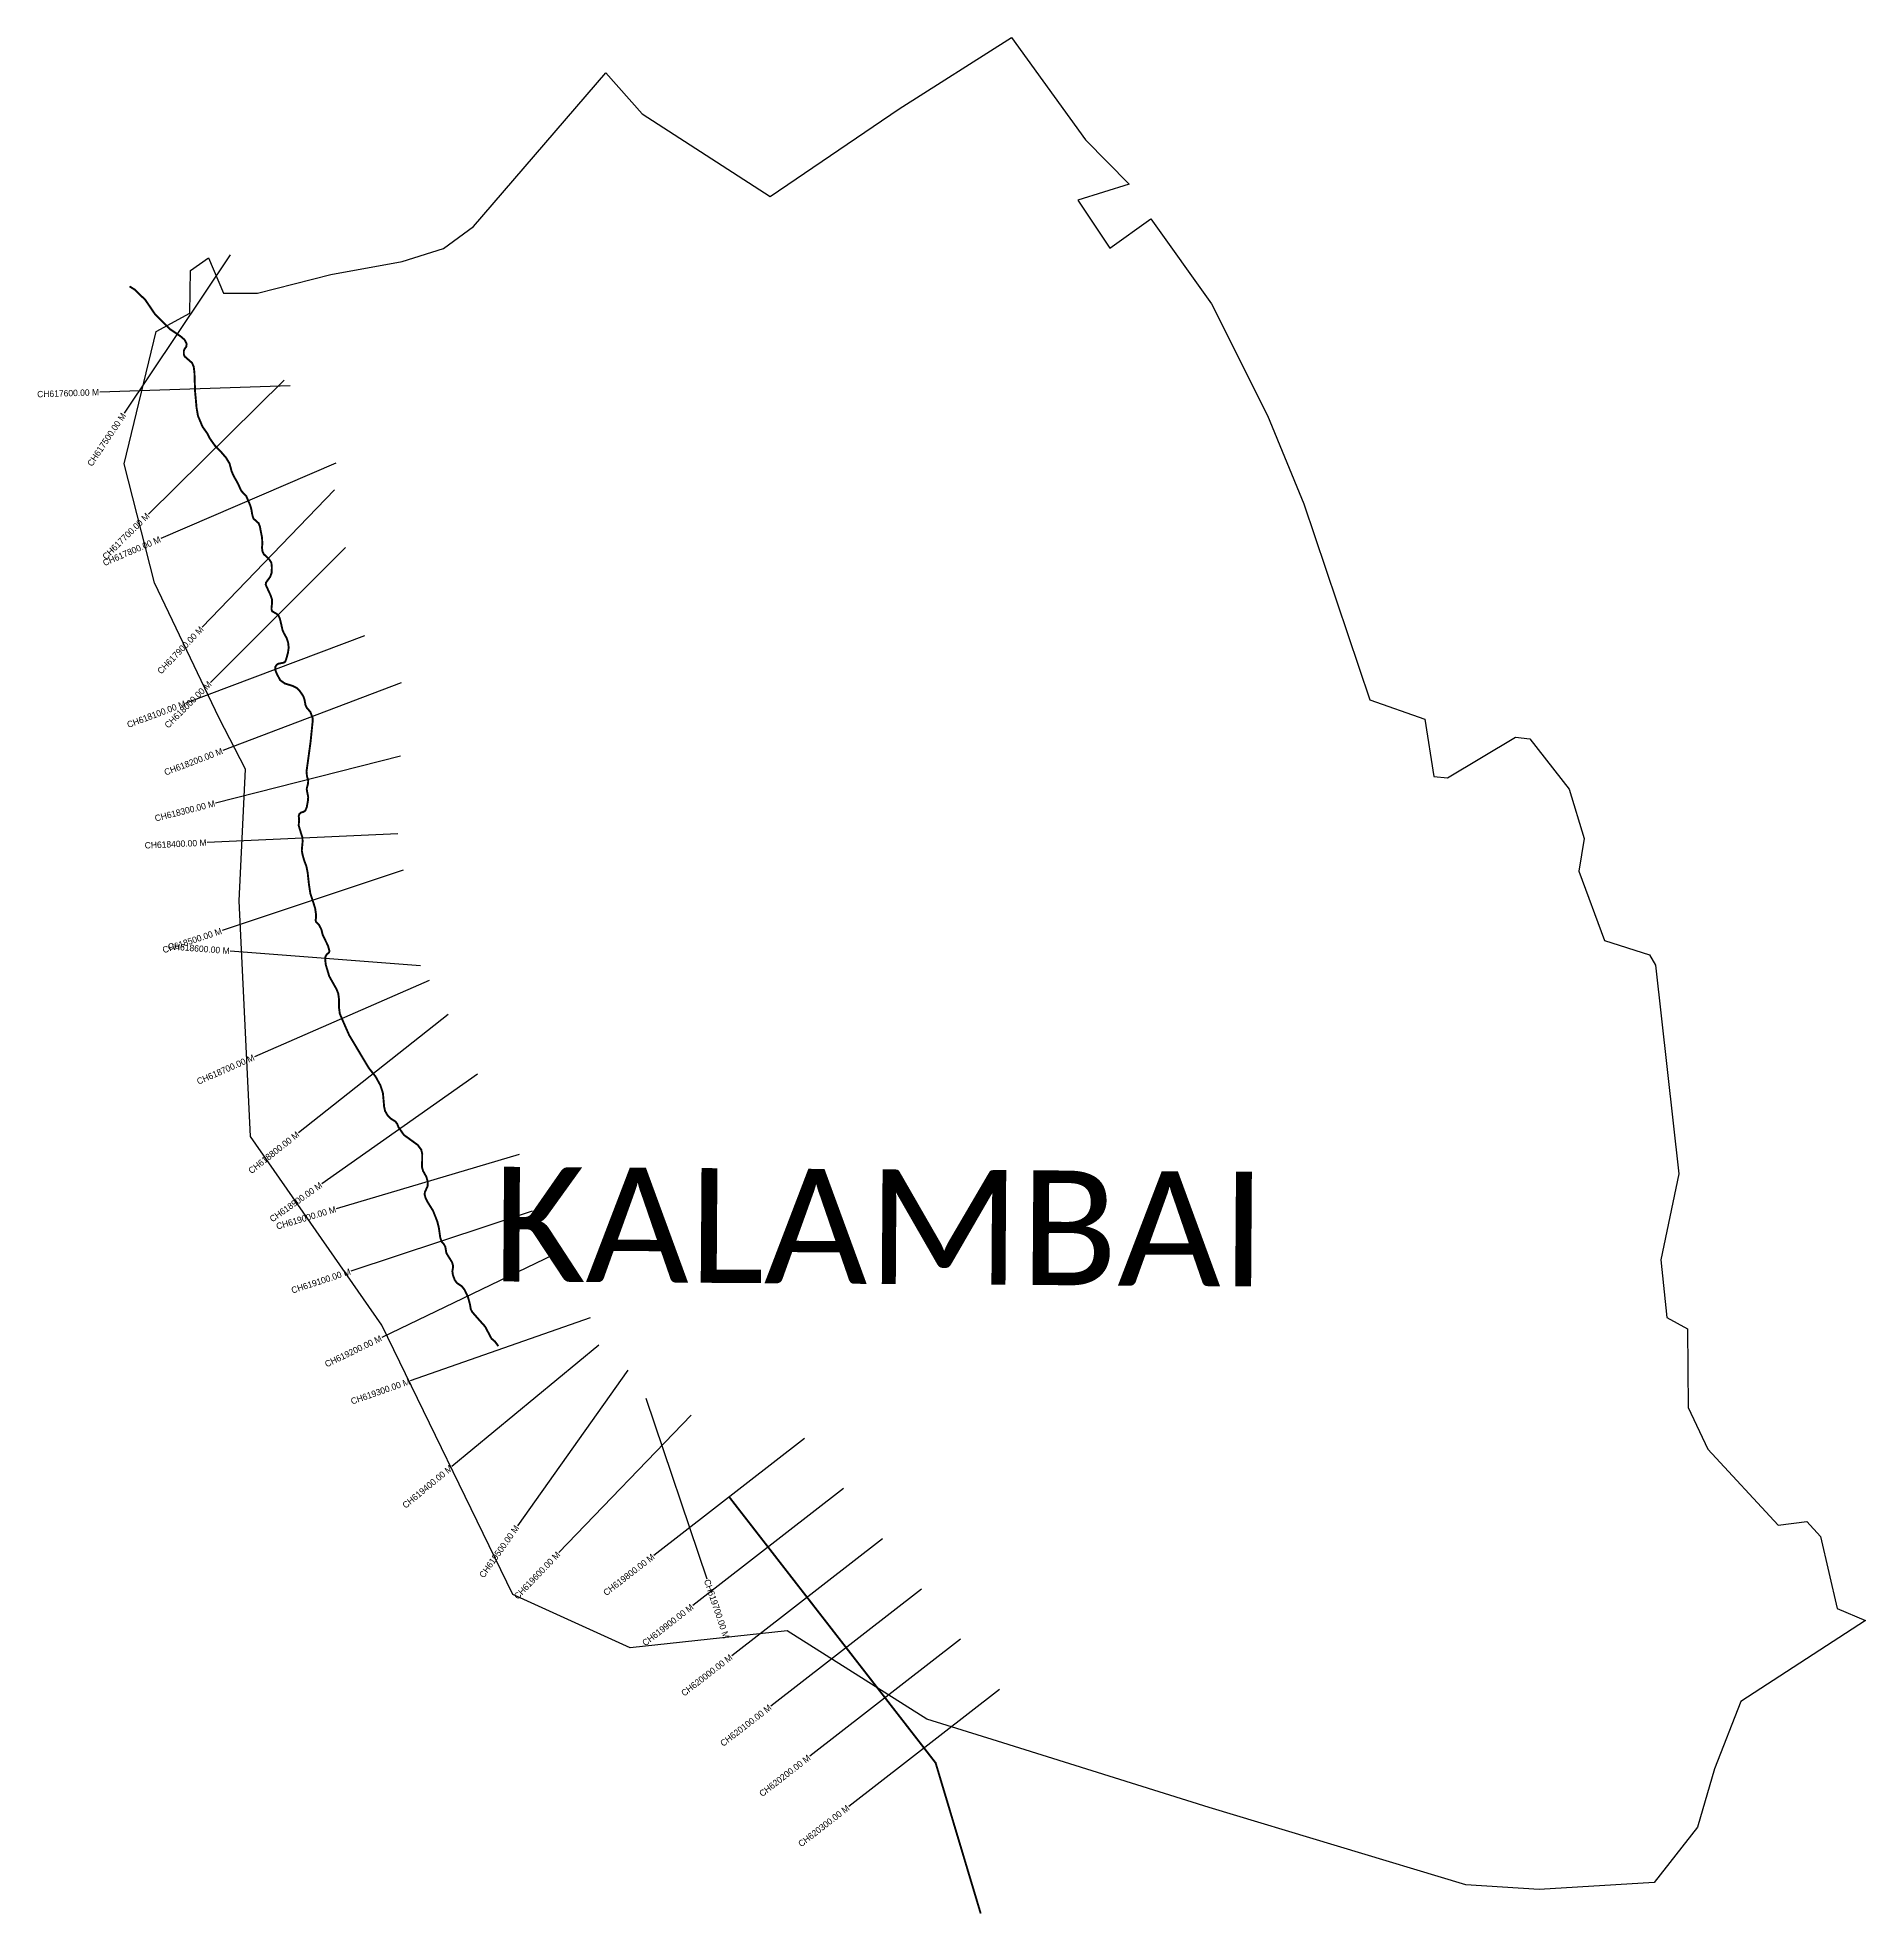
# Model space of a CAD drawing. Header units: metres. Extents: x 323177 to 326052, y 1818223 to 1821175.
import ezdxf
from ezdxf.enums import TextEntityAlignment as Align

# ---------------------------------------------------------------- set-up
doc = ezdxf.new("R2010")
doc.units = ezdxf.units.M
for name, color, linetype in [('CS', 134, 'Continuous'), ('CSMark', 6, 'Continuous'), ('NATURALLY PROTECTED', 3, 'Continuous'), ('VILLAGE NAME', 250, 'Continuous')]:
    doc.layers.add(name, color=color, linetype=linetype)

msp = doc.modelspace()

# ---------------------------------------------------------------- linework, layer by layer
at = {"color": 3}
msp.add_lwpolyline([(323417.3, 1820809), (323445.8, 1820828.7), (323468.9, 1820773.3), (323522.5, 1820773.3), (323637.8, 1820802.8), (323750.1, 1820823.2), (323815.4, 1820843.6), (323862.6, 1820878.1), (324070.5, 1821119.8), (324127.9, 1821055.5), (324329.2, 1820925.4), (324532.1, 1821063.4), (324708.5, 1821175.4), (324825.1, 1821014.3), (324893.5, 1820945), (324812.8, 1820919.8), (324863, 1820843.9), (324927.8, 1820890.1), (325023.2, 1820756.5), (325111, 1820580.9), (325168.5, 1820441.9), (325272, 1820133.5), (325358.4, 1820103.5), (325372.9, 1820013.3), (325394.3, 1820011.2), (325501.3, 1820074.9), (325523.9, 1820072.2), (325585.9, 1819993.2), (325609.3, 1819915.8), (325600.8, 1819864.3), (325641.4, 1819755.1), (325711.9, 1819732.6), (325721.2, 1819716.2), (325758.3, 1819388.4), (325729.9, 1819253.2), (325739, 1819162.2), (325771.6, 1819144.7), (325772.9, 1819020.9), (325803.7, 1818955), (325914.5, 1818835.8), (325959.6, 1818841.5), (325980.8, 1818817.7), (326007, 1818704.6), (326051.7, 1818686), (325855.6, 1818558.3), (325814, 1818452.3), (325787.5, 1818360.6), (325719.3, 1818273.7), (325538.3, 1818262.7), (325422.9, 1818269.9), (325019.5, 1818391.9), (324686.3, 1818496.2), (324575.6, 1818530.8), (324355.9, 1818669.3), (324109, 1818643), (323924.4, 1818726.9), (323718, 1819150.4), (323511.7, 1819447.2), (323494, 1819817.5), (323503.8, 1820024.9), (323462.1, 1820104.9), (323360.4, 1820317.6), (323312.9, 1820504.7), (323363, 1820712.9), (323416.3, 1820741.7), (323417.3, 1820809)], dxfattribs=at)
at = {"layer": 'CS'}
for p, q in [((323479.9, 1820833.7), (323313, 1820584.5)), ((323574.2, 1820627.8), (323274.4, 1820617.7)), ((323564.8, 1820636.6), (323351.1, 1820426)), ((323646, 1820505.8), (323370.4, 1820387.3)), ((323643.9, 1820463.9), (323435.8, 1820247.8)), ((323660.8, 1820373.1), (323448.5, 1820161.2)), ((323690.7, 1820234.4), (323410, 1820128.7)), ((323748.8, 1820160.6), (323468.3, 1820054.2)), ((323747.3, 1820045.4), (323456.5, 1819971.3)), ((323743.1, 1819923.1), (323443.5, 1819909.3)), ((323751.5, 1819865.9), (323466.9, 1819770.9)), ((323778.8, 1819715.5), (323479.7, 1819738.7)), ((323792.8, 1819692.5), (323518, 1819572.3)), ((323822.4, 1819638.9), (323587.2, 1819452.6)), ((323868.9, 1819545.2), (323623.6, 1819372.5)), ((323934.2, 1819418.6), (323646.6, 1819333.3)), ((323954.4, 1819329.4), (323669.5, 1819235.4)), ((323988.4, 1819260.7), (323718, 1819130.8)), ((324045.8, 1819161.7), (323762.6, 1819062.5)), ((324059.5, 1819118.9), (323828.2, 1818927.9)), ((324105.2, 1819079.4), (323931.5, 1818834.9)), ((324133.3, 1819035.5), (324229.1, 1818751.2)), ((324204.6, 1819008.8), (323996.7, 1818792.6)), ((324382.8, 1818972.2), (324145.9, 1818788.2)), ((324444.2, 1818893.2), (324207.2, 1818709.2)), ((324505.5, 1818814.2), (324268.5, 1818630.2)), ((324566.8, 1818735.2), (324329.8, 1818551.2)), ((324628.1, 1818656.2), (324391.2, 1818472.2)), ((324689.5, 1818577.2), (324452.5, 1818393.2))]:
    msp.add_line(p, q, dxfattribs=at)
at = {"layer": 'NATURALLY PROTECTED', "color": 2, "const_width": 3, "flags": 128}
for points in [[(323321.4, 1820784), (323329.2, 1820779.1), (323346.1, 1820762.9), (323361.1, 1820740.8), (323374.5, 1820727.2), (323384.4, 1820717.2), (323396.5, 1820709), (323402.4, 1820704.9), (323407.8, 1820700.2), (323409.8, 1820696.7), (323411.2, 1820693.3), (323410.5, 1820688.9), (323408, 1820685.7), (323406.7, 1820682.5), (323406.7, 1820677.3), (323408.1, 1820673.8), (323413.6, 1820669), (323419.6, 1820663.8), (323422.3, 1820657.8), (323423.5, 1820647.7), (323424.1, 1820629.5), (323424.4, 1820619.3), (323425.6, 1820606.4), (323426.8, 1820593), (323429, 1820580.4), (323436.1, 1820563.4), (323443.3, 1820553.3), (323447.3, 1820545.4), (323455.4, 1820533.9), (323464.5, 1820524.6), (323473.2, 1820514.5), (323478.7, 1820505.4), (323481.9, 1820493.3), (323484.7, 1820486.7), (323492.1, 1820473.5), (323497, 1820462.5), (323505, 1820454.1), (323510.7, 1820440.8), (323512.9, 1820433.9), (323514.4, 1820424.9), (323516.2, 1820418.9), (323519.6, 1820415.8), (323524.5, 1820411.4), (323526.5, 1820406), (323528, 1820397.8), (323529.7, 1820389.3), (323530.3, 1820379.5), (323529.7, 1820372.9), (323530.4, 1820367.4), (323532.7, 1820362.7), (323536.9, 1820358.7), (323541.4, 1820354.3), (323544.5, 1820349.3), (323545.2, 1820342.1), (323544.9, 1820333.7), (323542.8, 1820327.5), (323538.7, 1820321.9), (323536.1, 1820318.3), (323535.5, 1820315), (323539.9, 1820305.3), (323543.4, 1820297.8), (323545.3, 1820291.9), (323545.6, 1820286.8), (323544.7, 1820278.7), (323544.7, 1820276.1), (323545.6, 1820273.1), (323550.1, 1820270.5), (323552.9, 1820268.9), (323555.8, 1820266.1), (323557.9, 1820261.2), (323560.1, 1820251.9), (323562.1, 1820243.1), (323564.2, 1820238.5), (323568.6, 1820230.6), (323570.8, 1820223.8), (323571.7, 1820215.9), (323570.6, 1820208), (323567.8, 1820197.8), (323566.4, 1820194.2), (323564.3, 1820192.3), (323561.2, 1820191.7), (323555.2, 1820190.5), (323552.7, 1820188.7), (323550.7, 1820185.7), (323550.3, 1820181.6), (323553, 1820174.6), (323558.4, 1820164.6), (323565.7, 1820159.4), (323577.6, 1820155.8), (323584.1, 1820152.6), (323589.1, 1820147.6), (323594.4, 1820140), (323596.5, 1820134.5), (323598.1, 1820125.6), (323600.6, 1820120.6), (323605.7, 1820114.9), (323607.2, 1820110.9), (323609.2, 1820105.7), (323609.5, 1820101), (323607.9, 1820085.3), (323606.1, 1820067.7), (323602.7, 1820042.7), (323600.5, 1820026.7), (323599.7, 1820021.3), (323600.4, 1820014.1), (323602.4, 1820006.2), (323602, 1820001.4), (323600.2, 1819994.9), (323600.1, 1819992.7), (323600.7, 1819989.5), (323601.6, 1819985), (323602.4, 1819980.7), (323601.8, 1819974.2), (323600, 1819964.5), (323598, 1819960), (323595.6, 1819957.8), (323590.9, 1819956.3), (323588.6, 1819954.4), (323587.5, 1819951), (323588.1, 1819944.5), (323587.4, 1819936.1), (323589.8, 1819928.2), (323591.6, 1819922.5), (323593.3, 1819917.2), (323593.6, 1819910.8), (323592.8, 1819902.5), (323592.3, 1819896.9), (323593.3, 1819891), (323596, 1819881.3), (323599.5, 1819872.1), (323601.6, 1819861.4), (323603.4, 1819844.6), (323605.8, 1819828.8), (323608.8, 1819819.8), (323613.2, 1819806.4), (323614.8, 1819795.3), (323614.8, 1819791.7), (323614, 1819787.4), (323614.7, 1819784.4), (323619.6, 1819779.4), (323623, 1819772.9), (323625.3, 1819763.7), (323629.6, 1819755), (323633.4, 1819747.2), (323635.1, 1819741.3), (323635.9, 1819738.6), (323635.1, 1819736.2), (323633.5, 1819735), (323631.7, 1819733.5), (323629.5, 1819729.9), (323629.1, 1819724.5), (323630.1, 1819716.8), (323631.7, 1819711.5), (323635.5, 1819699), (323641.7, 1819687.9), (323646.7, 1819679.1), (323649.6, 1819672), (323651, 1819661.2), (323651, 1819648.3), (323652.1, 1819640), (323657.2, 1819628.2), (323662.1, 1819617), (323666.8, 1819606.4), (323675.7, 1819591.5), (323682.5, 1819580.1), (323692.4, 1819563.5), (323697.8, 1819554.6), (323708.5, 1819541), (323716.1, 1819527.1), (323719.9, 1819515.2), (323721.1, 1819502), (323721.8, 1819494), (323723.3, 1819487.1), (323727.2, 1819480.3), (323732.3, 1819475.1), (323739.4, 1819470.7), (323742.2, 1819467.1), (323744.5, 1819461.4), (323752.8, 1819449.5), (323764.5, 1819441), (323774.6, 1819433.7), (323780.2, 1819426.1), (323781.7, 1819419.6), (323781.6, 1819411), (323781.4, 1819398.8), (323782.9, 1819393.1), (323788.2, 1819383.5), (323790.6, 1819375.3), (323790.1, 1819368.7), (323787.6, 1819363.2), (323785.8, 1819359.4), (323785.6, 1819355.3), (323787, 1819350.1), (323790.1, 1819344), (323798.6, 1819330.5), (323805.3, 1819313.7), (323807.9, 1819303.2), (323810, 1819288.3), (323812.3, 1819281.4), (323815.9, 1819277.4), (323818.1, 1819273.3), (323819.7, 1819263.6), (323824, 1819256.7), (323828.7, 1819249), (323830, 1819244.5), (323830.1, 1819240.6), (323829.1, 1819235.2), (323829.9, 1819229.4), (323832.9, 1819221.3), (323836.1, 1819216.8), (323840.4, 1819213.8), (323844, 1819211.4), (323848.3, 1819205.9), (323853.5, 1819195.2), (323856.8, 1819183), (323858.1, 1819175.2), (323860.5, 1819170.8), (323871.7, 1819158), (323880.6, 1819148.1), (323884.9, 1819140), (323887.4, 1819135.3), (323890.6, 1819129.2), (323896, 1819124.6), (323901.5, 1819117.3)], [(324263.7, 1818881.1), (324589.2, 1818461.8), (324660.1, 1818224.9)]]:
    msp.add_lwpolyline(points, dxfattribs=at)

# ---------------------------------------------------------------- texts
at = {"layer": 'CSMark'}
for s, rotation, p in [('CH617600.00 M', 1.9123, (323273.4, 1820617.7)), ('CH617500.00 M', 56.1896, (323312.4, 1820583.6)), ('CH617700.00 M', 44.5864, (323350.4, 1820425.3)), ('CH617800.00 M', 23.2549, (323369.5, 1820386.9)), ('CH617900.00 M', 46.0978, (323435.1, 1820247)), ('CH618000.00 M', 44.9363, (323447.7, 1820160.5)), ('CH618100.00 M', 20.6287, (323409, 1820128.4)), ('CH618200.00 M', 20.7758, (323467.4, 1820053.8)), ('CH618300.00 M', 14.281, (323455.6, 1819971.1)), ('CH618400.00 M', 2.6365, (323442.5, 1819909.3)), ('CH618500.00 M', 18.4476, (323466, 1819770.6)), ('CH618600.00 M', 355.5498, (323478.7, 1819738.8)), ('CH618700.00 M', 23.6145, (323517, 1819571.9)), ('CH618800.00 M', 38.3762, (323586.4, 1819452)), ('CH618900.00 M', 35.1578, (323622.8, 1819371.9)), ('CH619000.00 M', 16.5317, (323645.7, 1819333)), ('CH619100.00 M', 18.2682, (323668.6, 1819235.1)), ('CH619200.00 M', 25.6496, (323717.1, 1819130.4)), ('CH619300.00 M', 19.3014, (323761.7, 1819062.2)), ('CH619400.00 M', 39.5563, (323827.5, 1818927.2)), ('CH619500.00 M', 54.6148, (323930.9, 1818834)), ('CH619600.00 M', 46.1307, (323996, 1818791.8)), ('CH619800.00 M', 37.8261, (324145.1, 1818787.6)), ('CH619900.00 M', 37.8261, (324206.4, 1818708.6)), ('CH620000.00 M', 37.8261, (324267.7, 1818629.6)), ('CH620100.00 M', 37.8261, (324329.1, 1818550.6)), ('CH620200.00 M', 37.8261, (324390.4, 1818471.6)), ('CH620300.00 M', 37.8261, (324451.7, 1818392.6))]:
    msp.add_text(s, height=10, rotation=rotation, dxfattribs=at).set_placement(p, align=Align.MIDDLE_RIGHT)
msp.add_text('CH619700.00 M', height=10, rotation=288.6184, dxfattribs=at).set_placement((324229.4, 1818750.2), align=Align.MIDDLE_LEFT)
at = {"layer": 'VILLAGE NAME', "insert": (323893.4, 1819399.5), "char_height": 180.345, "attachment_point": 1, "rotation": 359.6139}
msp.add_mtext_dynamic_manual_height_columns('{\\fCalibri|b0|i0|c0|p34;KALAMBAI}', width=1779.605, gutter_width=901.7, heights=[0], dxfattribs=at)

doc.saveas('drawing.dxf')
